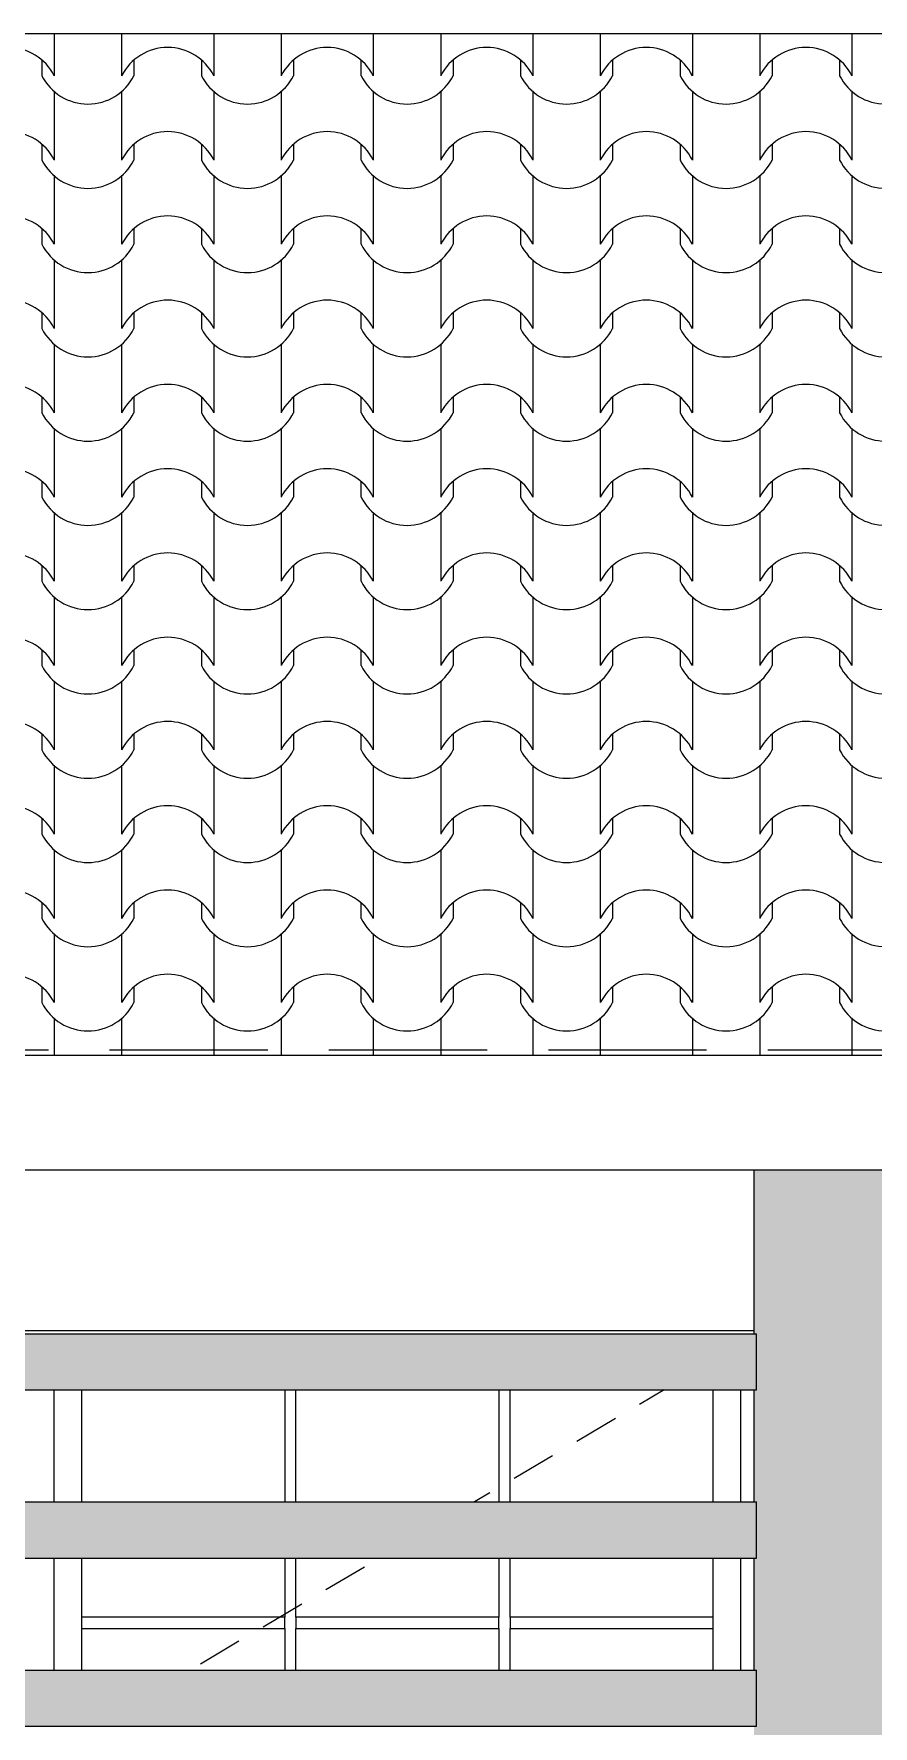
# Model space of a CAD drawing. Header units: millimetres. Extents: x 323482 to 503016, y 8175 to 72038.
# Drawn here: x 454360 to 455857, y 31271 to 34290 of the extents above; entities that cross this region are included whole.
import ezdxf

# ---------------------------------------------------------------- set-up
doc = ezdxf.new("R2010")
doc.units = ezdxf.units.MM
doc.header["$MEASUREMENT"] = 0
doc.linetypes.add('Hidden Line', pattern=[391.222223, 282.222223, -109])
for name, color, linetype, lineweight in [('2D Drafting - General_Pen_No__101', 252, 'Continuous', 13), ('Shell - Roof_Pen_No__120', 7, 'Continuous', 13), ('Structural - Bearing_Pen_No__120', 7, 'Continuous', 13)]:
    doc.layers.add(name, color=color, linetype=linetype, lineweight=lineweight)
doc.layers.add('2D Drafting - General_Pen_No__102', color=7, linetype='Continuous', lineweight=13, true_color=0xcccccc)
doc.layers.add('Structural - Bearing_Pen_No__83', color=7, linetype='Continuous', lineweight=13, true_color=0xff9955)

# ---------------------------------------------------------------- blocks, each defined once
blk = doc.blocks.new('*X4')
at = {"layer": '2D Drafting - General_Pen_No__101', "color": 252, "linetype": 'Continuous', "lineweight": 13}
for p, q in [((454396.7, 34290.4), (454396.7, 34276.6)), ((454396.7, 34276.6), (454396.7, 34215.7)), ((454516.9, 34290.4), (454516.9, 34276.6)), ((454516.9, 34276.6), (454516.9, 34215.7)), ((454681.2, 34290.4), (454681.2, 34276.6)), ((454681.2, 34276.6), (454681.2, 34215.7)), ((454801.4, 34290.4), (454801.4, 34276.6)), ((454801.4, 34276.6), (454801.4, 34215.7)), ((454965.6, 34290.4), (454965.6, 34276.6)), ((454965.6, 34276.6), (454965.6, 34215.7)), ((455085.9, 34290.4), (455085.9, 34276.6)), ((455085.9, 34276.6), (455085.9, 34215.7)), ((455250.1, 34290.4), (455250.1, 34276.6)), ((455250.1, 34276.6), (455250.1, 34215.7)), ((455370.4, 34290.4), (455370.4, 34276.6)), ((455370.4, 34276.6), (455370.4, 34215.7)), ((455534.6, 34290.4), (455534.6, 34276.6)), ((455534.6, 34276.6), (455534.6, 34215.7)), ((455654.8, 34290.4), (455654.8, 34276.6)), ((455654.8, 34276.6), (455654.8, 34215.7)), ((455819.1, 34290.4), (455819.1, 34276.6)), ((455819.1, 34276.6), (455819.1, 34215.7)), ((454374.7, 34243.7), (454374.7, 34215.7)), ((454538.9, 34243.7), (454538.9, 34215.7)), ((454659.2, 34243.7), (454659.2, 34215.7)), ((454823.4, 34243.7), (454823.4, 34215.7)), ((454943.6, 34243.7), (454943.6, 34215.7)), ((455107.9, 34243.7), (455107.9, 34215.7)), ((455228.1, 34243.7), (455228.1, 34215.7)), ((455392.4, 34243.7), (455392.4, 34215.7)), ((455512.6, 34243.7), (455512.6, 34215.7)), ((455676.8, 34243.7), (455676.8, 34215.7)), ((455797.1, 34243.7), (455797.1, 34215.7)), ((454396.7, 34187.3), (454396.7, 34126.3)), ((454516.9, 34187.3), (454516.9, 34126.3)), ((454681.2, 34187.3), (454681.2, 34126.3)), ((454801.4, 34187.3), (454801.4, 34126.3)), ((454965.6, 34187.3), (454965.6, 34126.3)), ((455085.9, 34187.3), (455085.9, 34126.3)), ((455250.1, 34187.3), (455250.1, 34126.3)), ((455370.4, 34187.3), (455370.4, 34126.3)), ((455534.6, 34187.3), (455534.6, 34126.3)), ((455654.8, 34187.3), (455654.8, 34126.3)), ((455819.1, 34187.3), (455819.1, 34126.3)), ((454396.7, 34126.3), (454396.7, 34065.3)), ((454516.9, 34126.3), (454516.9, 34065.3)), ((454681.2, 34126.3), (454681.2, 34065.3)), ((454801.4, 34126.3), (454801.4, 34065.3)), ((454965.6, 34126.3), (454965.6, 34065.3)), ((455085.9, 34126.3), (455085.9, 34065.3)), ((455250.1, 34126.3), (455250.1, 34065.3)), ((455370.4, 34126.3), (455370.4, 34065.3)), ((455534.6, 34126.3), (455534.6, 34065.3)), ((455654.8, 34126.3), (455654.8, 34065.3)), ((455819.1, 34126.3), (455819.1, 34065.3)), ((454374.7, 34093.4), (454374.7, 34065.3)), ((454538.9, 34093.4), (454538.9, 34065.3)), ((454659.2, 34093.4), (454659.2, 34065.3)), ((454823.4, 34093.4), (454823.4, 34065.3)), ((454943.6, 34093.4), (454943.6, 34065.3)), ((455107.9, 34093.4), (455107.9, 34065.3)), ((455228.1, 34093.4), (455228.1, 34065.3)), ((455392.4, 34093.4), (455392.4, 34065.3)), ((455512.6, 34093.4), (455512.6, 34065.3)), ((455676.8, 34093.4), (455676.8, 34065.3)), ((455797.1, 34093.4), (455797.1, 34065.3)), ((454396.7, 34036.9), (454396.7, 33976)), ((454516.9, 34036.9), (454516.9, 33976)), ((454681.2, 34036.9), (454681.2, 33976)), ((454801.4, 34036.9), (454801.4, 33976)), ((454965.6, 34036.9), (454965.6, 33976)), ((455085.9, 34036.9), (455085.9, 33976)), ((455250.1, 34036.9), (455250.1, 33976)), ((455370.4, 34036.9), (455370.4, 33976)), ((455534.6, 34036.9), (455534.6, 33976)), ((455654.8, 34036.9), (455654.8, 33976)), ((455819.1, 34036.9), (455819.1, 33976)), ((454396.7, 33976), (454396.7, 33915)), ((454516.9, 33976), (454516.9, 33915)), ((454681.2, 33976), (454681.2, 33915)), ((454801.4, 33976), (454801.4, 33915)), ((454965.6, 33976), (454965.6, 33915)), ((455085.9, 33976), (455085.9, 33915)), ((455250.1, 33976), (455250.1, 33915)), ((455370.4, 33976), (455370.4, 33915)), ((455534.6, 33976), (455534.6, 33915)), ((455654.8, 33976), (455654.8, 33915)), ((455819.1, 33976), (455819.1, 33915)), ((454374.7, 33943), (454374.7, 33915)), ((454538.9, 33943), (454538.9, 33915)), ((454659.2, 33943), (454659.2, 33915)), ((454823.4, 33943), (454823.4, 33915)), ((454943.6, 33943), (454943.6, 33915)), ((455107.9, 33943), (455107.9, 33915)), ((455228.1, 33943), (455228.1, 33915)), ((455392.4, 33943), (455392.4, 33915)), ((455512.6, 33943), (455512.6, 33915)), ((455676.8, 33943), (455676.8, 33915)), ((455797.1, 33943), (455797.1, 33915)), ((454396.7, 33886.6), (454396.7, 33825.6)), ((454516.9, 33886.6), (454516.9, 33825.6)), ((454681.2, 33886.6), (454681.2, 33825.6)), ((454801.4, 33886.6), (454801.4, 33825.6)), ((454965.6, 33886.6), (454965.6, 33825.6)), ((455085.9, 33886.6), (455085.9, 33825.6)), ((455250.1, 33886.6), (455250.1, 33825.6)), ((455370.4, 33886.6), (455370.4, 33825.6)), ((455534.6, 33886.6), (455534.6, 33825.6)), ((455654.8, 33886.6), (455654.8, 33825.6)), ((455819.1, 33886.6), (455819.1, 33825.6)), ((454396.7, 33825.6), (454396.7, 33764.7)), ((454516.9, 33825.6), (454516.9, 33764.7)), ((454681.2, 33825.6), (454681.2, 33764.7)), ((454801.4, 33825.6), (454801.4, 33764.7)), ((454965.6, 33825.6), (454965.6, 33764.7)), ((455085.9, 33825.6), (455085.9, 33764.7)), ((455250.1, 33825.6), (455250.1, 33764.7)), ((455370.4, 33825.6), (455370.4, 33764.7)), ((455534.6, 33825.6), (455534.6, 33764.7)), ((455654.8, 33825.6), (455654.8, 33764.7)), ((455819.1, 33825.6), (455819.1, 33764.7)), ((454374.7, 33792.7), (454374.7, 33764.7)), ((454538.9, 33792.7), (454538.9, 33764.7)), ((454659.2, 33792.7), (454659.2, 33764.7)), ((454823.4, 33792.7), (454823.4, 33764.7)), ((454943.6, 33792.7), (454943.6, 33764.7)), ((455107.9, 33792.7), (455107.9, 33764.7)), ((455228.1, 33792.7), (455228.1, 33764.7)), ((455392.4, 33792.7), (455392.4, 33764.7)), ((455512.6, 33792.7), (455512.6, 33764.7)), ((455676.8, 33792.7), (455676.8, 33764.7)), ((455797.1, 33792.7), (455797.1, 33764.7)), ((454396.7, 33736.3), (454396.7, 33675.3)), ((454516.9, 33736.3), (454516.9, 33675.3)), ((454681.2, 33736.3), (454681.2, 33675.3)), ((454801.4, 33736.3), (454801.4, 33675.3)), ((454965.6, 33736.3), (454965.6, 33675.3)), ((455085.9, 33736.3), (455085.9, 33675.3)), ((455250.1, 33736.3), (455250.1, 33675.3)), ((455370.4, 33736.3), (455370.4, 33675.3)), ((455534.6, 33736.3), (455534.6, 33675.3)), ((455654.8, 33736.3), (455654.8, 33675.3)), ((455819.1, 33736.3), (455819.1, 33675.3)), ((454396.7, 33675.3), (454396.7, 33614.3)), ((454516.9, 33675.3), (454516.9, 33614.3)), ((454681.2, 33675.3), (454681.2, 33614.3)), ((454801.4, 33675.3), (454801.4, 33614.3)), ((454965.6, 33675.3), (454965.6, 33614.3)), ((455085.9, 33675.3), (455085.9, 33614.3)), ((455250.1, 33675.3), (455250.1, 33614.3)), ((455370.4, 33675.3), (455370.4, 33614.3)), ((455534.6, 33675.3), (455534.6, 33614.3)), ((455654.8, 33675.3), (455654.8, 33614.3)), ((455819.1, 33675.3), (455819.1, 33614.3)), ((454374.7, 33642.3), (454374.7, 33614.3)), ((454538.9, 33642.3), (454538.9, 33614.3)), ((454659.2, 33642.3), (454659.2, 33614.3)), ((454823.4, 33642.3), (454823.4, 33614.3)), ((454943.6, 33642.3), (454943.6, 33614.3)), ((455107.9, 33642.3), (455107.9, 33614.3)), ((455228.1, 33642.3), (455228.1, 33614.3)), ((455392.4, 33642.3), (455392.4, 33614.3)), ((455512.6, 33642.3), (455512.6, 33614.3)), ((455676.8, 33642.3), (455676.8, 33614.3)), ((455797.1, 33642.3), (455797.1, 33614.3)), ((454396.7, 33585.9), (454396.7, 33524.9)), ((454516.9, 33585.9), (454516.9, 33524.9)), ((454681.2, 33585.9), (454681.2, 33524.9)), ((454801.4, 33585.9), (454801.4, 33524.9)), ((454965.6, 33585.9), (454965.6, 33524.9)), ((455085.9, 33585.9), (455085.9, 33524.9)), ((455250.1, 33585.9), (455250.1, 33524.9)), ((455370.4, 33585.9), (455370.4, 33524.9)), ((455534.6, 33585.9), (455534.6, 33524.9)), ((455654.8, 33585.9), (455654.8, 33524.9)), ((455819.1, 33585.9), (455819.1, 33524.9)), ((454396.7, 33524.9), (454396.7, 33464)), ((454516.9, 33524.9), (454516.9, 33464)), ((454681.2, 33524.9), (454681.2, 33464)), ((454801.4, 33524.9), (454801.4, 33464)), ((454965.6, 33524.9), (454965.6, 33464)), ((455085.9, 33524.9), (455085.9, 33464)), ((455250.1, 33524.9), (455250.1, 33464)), ((455370.4, 33524.9), (455370.4, 33464)), ((455534.6, 33524.9), (455534.6, 33464)), ((455654.8, 33524.9), (455654.8, 33464)), ((455819.1, 33524.9), (455819.1, 33464)), ((454374.7, 33492), (454374.7, 33464)), ((454538.9, 33492), (454538.9, 33464)), ((454659.2, 33492), (454659.2, 33464)), ((454823.4, 33492), (454823.4, 33464)), ((454943.6, 33492), (454943.6, 33464)), ((455107.9, 33492), (455107.9, 33464)), ((455228.1, 33492), (455228.1, 33464)), ((455392.4, 33492), (455392.4, 33464)), ((455512.6, 33492), (455512.6, 33464)), ((455676.8, 33492), (455676.8, 33464)), ((455797.1, 33492), (455797.1, 33464)), ((454396.7, 33435.6), (454396.7, 33374.6)), ((454516.9, 33435.6), (454516.9, 33374.6)), ((454681.2, 33435.6), (454681.2, 33374.6)), ((454801.4, 33435.6), (454801.4, 33374.6)), ((454965.6, 33435.6), (454965.6, 33374.6)), ((455085.9, 33435.6), (455085.9, 33374.6)), ((455250.1, 33435.6), (455250.1, 33374.6)), ((455370.4, 33435.6), (455370.4, 33374.6)), ((455534.6, 33435.6), (455534.6, 33374.6)), ((455654.8, 33435.6), (455654.8, 33374.6)), ((455819.1, 33435.6), (455819.1, 33374.6)), ((454396.7, 33374.6), (454396.7, 33313.6)), ((454516.9, 33374.6), (454516.9, 33313.6)), ((454681.2, 33374.6), (454681.2, 33313.6)), ((454801.4, 33374.6), (454801.4, 33313.6)), ((454965.6, 33374.6), (454965.6, 33313.6)), ((455085.9, 33374.6), (455085.9, 33313.6)), ((455250.1, 33374.6), (455250.1, 33313.6)), ((455370.4, 33374.6), (455370.4, 33313.6)), ((455534.6, 33374.6), (455534.6, 33313.6)), ((455654.8, 33374.6), (455654.8, 33313.6)), ((455819.1, 33374.6), (455819.1, 33313.6)), ((454374.7, 33341.7), (454374.7, 33313.6)), ((454538.9, 33341.7), (454538.9, 33313.6)), ((454659.2, 33341.7), (454659.2, 33313.6)), ((454823.4, 33341.7), (454823.4, 33313.6)), ((454943.6, 33341.7), (454943.6, 33313.6)), ((455107.9, 33341.7), (455107.9, 33313.6)), ((455228.1, 33341.7), (455228.1, 33313.6)), ((455392.4, 33341.7), (455392.4, 33313.6)), ((455512.6, 33341.7), (455512.6, 33313.6)), ((455676.8, 33341.7), (455676.8, 33313.6)), ((455797.1, 33341.7), (455797.1, 33313.6)), ((454396.7, 33285.2), (454396.7, 33224.3)), ((454516.9, 33285.2), (454516.9, 33224.3)), ((454681.2, 33285.2), (454681.2, 33224.3)), ((454801.4, 33285.2), (454801.4, 33224.3)), ((454965.6, 33285.2), (454965.6, 33224.3)), ((455085.9, 33285.2), (455085.9, 33224.3)), ((455250.1, 33285.2), (455250.1, 33224.3)), ((455370.4, 33285.2), (455370.4, 33224.3)), ((455534.6, 33285.2), (455534.6, 33224.3)), ((455654.8, 33285.2), (455654.8, 33224.3)), ((455819.1, 33285.2), (455819.1, 33224.3)), ((454396.7, 33224.3), (454396.7, 33163.3)), ((454516.9, 33224.3), (454516.9, 33163.3)), ((454681.2, 33224.3), (454681.2, 33163.3)), ((454801.4, 33224.3), (454801.4, 33163.3)), ((454965.6, 33224.3), (454965.6, 33163.3)), ((455085.9, 33224.3), (455085.9, 33163.3)), ((455250.1, 33224.3), (455250.1, 33163.3)), ((455370.4, 33224.3), (455370.4, 33163.3)), ((455534.6, 33224.3), (455534.6, 33163.3)), ((455654.8, 33224.3), (455654.8, 33163.3)), ((455819.1, 33224.3), (455819.1, 33163.3)), ((454374.7, 33191.3), (454374.7, 33163.3)), ((454538.9, 33191.3), (454538.9, 33163.3)), ((454659.2, 33191.3), (454659.2, 33163.3)), ((454823.4, 33191.3), (454823.4, 33163.3)), ((454943.6, 33191.3), (454943.6, 33163.3)), ((455107.9, 33191.3), (455107.9, 33163.3)), ((455228.1, 33191.3), (455228.1, 33163.3)), ((455392.4, 33191.3), (455392.4, 33163.3)), ((455512.6, 33191.3), (455512.6, 33163.3)), ((455676.8, 33191.3), (455676.8, 33163.3)), ((455797.1, 33191.3), (455797.1, 33163.3)), ((454396.7, 33134.9), (454396.7, 33073.9)), ((454516.9, 33134.9), (454516.9, 33073.9)), ((454681.2, 33134.9), (454681.2, 33073.9)), ((454801.4, 33134.9), (454801.4, 33073.9)), ((454965.6, 33134.9), (454965.6, 33073.9)), ((455085.9, 33134.9), (455085.9, 33073.9)), ((455250.1, 33134.9), (455250.1, 33073.9)), ((455370.4, 33134.9), (455370.4, 33073.9)), ((455534.6, 33134.9), (455534.6, 33073.9)), ((455654.8, 33134.9), (455654.8, 33073.9)), ((455819.1, 33134.9), (455819.1, 33073.9)), ((454396.7, 33073.9), (454396.7, 33013)), ((454516.9, 33073.9), (454516.9, 33013)), ((454681.2, 33073.9), (454681.2, 33013)), ((454801.4, 33073.9), (454801.4, 33013)), ((454965.6, 33073.9), (454965.6, 33013)), ((455085.9, 33073.9), (455085.9, 33013)), ((455250.1, 33073.9), (455250.1, 33013)), ((455370.4, 33073.9), (455370.4, 33013)), ((455534.6, 33073.9), (455534.6, 33013)), ((455654.8, 33073.9), (455654.8, 33013)), ((455819.1, 33073.9), (455819.1, 33013)), ((454374.7, 33041), (454374.7, 33013)), ((454538.9, 33041), (454538.9, 33013)), ((454659.2, 33041), (454659.2, 33013)), ((454823.4, 33041), (454823.4, 33013)), ((454943.6, 33041), (454943.6, 33013)), ((455107.9, 33041), (455107.9, 33013)), ((455228.1, 33041), (455228.1, 33013)), ((455392.4, 33041), (455392.4, 33013)), ((455512.6, 33041), (455512.6, 33013)), ((455676.8, 33041), (455676.8, 33013)), ((455797.1, 33041), (455797.1, 33013)), ((454396.7, 32984.6), (454396.7, 32923.6)), ((454516.9, 32984.6), (454516.9, 32923.6)), ((454681.2, 32984.6), (454681.2, 32923.6)), ((454801.4, 32984.6), (454801.4, 32923.6)), ((454965.6, 32984.6), (454965.6, 32923.6)), ((455085.9, 32984.6), (455085.9, 32923.6)), ((455250.1, 32984.6), (455250.1, 32923.6)), ((455370.4, 32984.6), (455370.4, 32923.6)), ((455534.6, 32984.6), (455534.6, 32923.6)), ((455654.8, 32984.6), (455654.8, 32923.6)), ((455819.1, 32984.6), (455819.1, 32923.6)), ((454396.7, 32923.6), (454396.7, 32862.6)), ((454516.9, 32923.6), (454516.9, 32862.6)), ((454681.2, 32923.6), (454681.2, 32862.6)), ((454801.4, 32923.6), (454801.4, 32862.6)), ((454965.6, 32923.6), (454965.6, 32862.6)), ((455085.9, 32923.6), (455085.9, 32862.6)), ((455250.1, 32923.6), (455250.1, 32862.6)), ((455370.4, 32923.6), (455370.4, 32862.6)), ((455534.6, 32923.6), (455534.6, 32862.6)), ((455654.8, 32923.6), (455654.8, 32862.6)), ((455819.1, 32923.6), (455819.1, 32862.6)), ((454374.7, 32890.7), (454374.7, 32862.6)), ((454538.9, 32890.7), (454538.9, 32862.6)), ((454659.2, 32890.7), (454659.2, 32862.6)), ((454823.4, 32890.7), (454823.4, 32862.6)), ((454943.6, 32890.7), (454943.6, 32862.6)), ((455107.9, 32890.7), (455107.9, 32862.6)), ((455228.1, 32890.7), (455228.1, 32862.6)), ((455392.4, 32890.7), (455392.4, 32862.6)), ((455512.6, 32890.7), (455512.6, 32862.6)), ((455676.8, 32890.7), (455676.8, 32862.6)), ((455797.1, 32890.7), (455797.1, 32862.6)), ((454396.7, 32834.2), (454396.7, 32773.3)), ((454516.9, 32834.2), (454516.9, 32773.3)), ((454681.2, 32834.2), (454681.2, 32773.3)), ((454801.4, 32834.2), (454801.4, 32773.3)), ((454965.6, 32834.2), (454965.6, 32773.3)), ((455085.9, 32834.2), (455085.9, 32773.3)), ((455250.1, 32834.2), (455250.1, 32773.3)), ((455370.4, 32834.2), (455370.4, 32773.3)), ((455534.6, 32834.2), (455534.6, 32773.3)), ((455654.8, 32834.2), (455654.8, 32773.3)), ((455819.1, 32834.2), (455819.1, 32773.3)), ((454396.7, 32773.3), (454396.7, 32712.3)), ((454516.9, 32773.3), (454516.9, 32712.3)), ((454681.2, 32773.3), (454681.2, 32712.3)), ((454801.4, 32773.3), (454801.4, 32712.3)), ((454965.6, 32773.3), (454965.6, 32712.3)), ((455085.9, 32773.3), (455085.9, 32712.3)), ((455250.1, 32773.3), (455250.1, 32712.3)), ((455370.4, 32773.3), (455370.4, 32712.3)), ((455534.6, 32773.3), (455534.6, 32712.3)), ((455654.8, 32773.3), (455654.8, 32712.3)), ((455819.1, 32773.3), (455819.1, 32712.3)), ((454374.7, 32740.3), (454374.7, 32712.3)), ((454538.9, 32740.3), (454538.9, 32712.3)), ((454659.2, 32740.3), (454659.2, 32712.3)), ((454823.4, 32740.3), (454823.4, 32712.3)), ((454943.6, 32740.3), (454943.6, 32712.3)), ((455107.9, 32740.3), (455107.9, 32712.3)), ((455228.1, 32740.3), (455228.1, 32712.3)), ((455392.4, 32740.3), (455392.4, 32712.3)), ((455512.6, 32740.3), (455512.6, 32712.3)), ((455676.8, 32740.3), (455676.8, 32712.3)), ((455797.1, 32740.3), (455797.1, 32712.3)), ((454396.7, 32683.9), (454396.7, 32622.9)), ((454516.9, 32683.9), (454516.9, 32622.9)), ((454681.2, 32683.9), (454681.2, 32622.9)), ((454801.4, 32683.9), (454801.4, 32622.9)), ((454965.6, 32683.9), (454965.6, 32622.9)), ((455085.9, 32683.9), (455085.9, 32622.9)), ((455250.1, 32683.9), (455250.1, 32622.9)), ((455370.4, 32683.9), (455370.4, 32622.9)), ((455534.6, 32683.9), (455534.6, 32622.9)), ((455654.8, 32683.9), (455654.8, 32622.9)), ((455819.1, 32683.9), (455819.1, 32622.9)), ((454396.7, 32622.9), (454396.7, 32562)), ((454516.9, 32622.9), (454516.9, 32562)), ((454681.2, 32622.9), (454681.2, 32562)), ((454801.4, 32622.9), (454801.4, 32562)), ((454965.6, 32622.9), (454965.6, 32562)), ((455085.9, 32622.9), (455085.9, 32562)), ((455250.1, 32622.9), (455250.1, 32562)), ((455370.4, 32622.9), (455370.4, 32562)), ((455534.6, 32622.9), (455534.6, 32562)), ((455654.8, 32622.9), (455654.8, 32562)), ((455819.1, 32622.9), (455819.1, 32562)), ((454374.7, 32590), (454374.7, 32562)), ((454538.9, 32590), (454538.9, 32562)), ((454659.2, 32590), (454659.2, 32562)), ((454823.4, 32590), (454823.4, 32562)), ((454943.6, 32590), (454943.6, 32562)), ((455107.9, 32590), (455107.9, 32562)), ((455228.1, 32590), (455228.1, 32562)), ((455392.4, 32590), (455392.4, 32562)), ((455512.6, 32590), (455512.6, 32562)), ((455676.8, 32590), (455676.8, 32562)), ((455797.1, 32590), (455797.1, 32562)), ((454396.7, 32533.6), (454396.7, 32472.6)), ((454516.9, 32533.6), (454516.9, 32472.6)), ((454681.2, 32533.6), (454681.2, 32472.6)), ((454801.4, 32533.6), (454801.4, 32472.6)), ((454965.6, 32533.6), (454965.6, 32472.6)), ((455085.9, 32533.6), (455085.9, 32472.6)), ((455250.1, 32533.6), (455250.1, 32472.6)), ((455370.4, 32533.6), (455370.4, 32472.6)), ((455534.6, 32533.6), (455534.6, 32472.6)), ((455654.8, 32533.6), (455654.8, 32472.6)), ((455819.1, 32533.6), (455819.1, 32472.6)), ((454396.7, 32472.6), (454396.7, 32468.3)), ((454516.9, 32472.6), (454516.9, 32468.3)), ((454681.2, 32472.6), (454681.2, 32468.3)), ((454801.4, 32472.6), (454801.4, 32468.3)), ((454965.6, 32472.6), (454965.6, 32468.3)), ((455085.9, 32472.6), (455085.9, 32468.3)), ((455250.1, 32472.6), (455250.1, 32468.3)), ((455370.4, 32472.6), (455370.4, 32468.3)), ((455534.6, 32472.6), (455534.6, 32468.3)), ((455654.8, 32472.6), (455654.8, 32468.3)), ((455819.1, 32472.6), (455819.1, 32468.3))]:
    blk.add_line(p, q, dxfattribs=at)
for centre, radius, start, end in [((454314.3, 34173.7), 92.5, 26.9885, 89.8295), ((454599.3, 34173.7), 92.5, 90.1705, 153.0115), ((454598.8, 34173.7), 92.5, 26.9885, 89.8295), ((454883.8, 34173.7), 92.5, 90.1705, 153.0115), ((454883.2, 34173.7), 92.5, 26.9885, 89.8295), ((455168.3, 34173.7), 92.5, 90.1705, 153.0115), ((455167.7, 34173.7), 92.5, 26.9885, 89.8295), ((455452.8, 34173.7), 92.5, 90.1705, 153.0115), ((455452.2, 34173.7), 92.5, 26.9885, 89.8295), ((455737.2, 34173.7), 92.5, 90.1705, 153.0115), ((455736.7, 34173.7), 92.5, 26.9885, 89.8295), ((454456.8, 34257), 91.9, 206.7044, 333.2956), ((454741.3, 34257), 91.9, 206.7044, 333.2956), ((455025.8, 34257), 91.9, 206.7044, 333.2956), ((455310.2, 34257), 91.9, 206.7044, 333.2956), ((455594.7, 34257), 91.9, 206.7044, 333.2956), ((455879.2, 34257), 91.9, 206.7044, 333.2956), ((454314.3, 34023.4), 92.5, 26.9885, 89.8295), ((454599.3, 34023.4), 92.5, 90.1705, 153.0115), ((454598.8, 34023.4), 92.5, 26.9885, 89.8295), ((454883.8, 34023.4), 92.5, 90.1705, 153.0115), ((454883.2, 34023.4), 92.5, 26.9885, 89.8295), ((455168.3, 34023.4), 92.5, 90.1705, 153.0115), ((455167.7, 34023.4), 92.5, 26.9885, 89.8295), ((455452.8, 34023.4), 92.5, 90.1705, 153.0115), ((455452.2, 34023.4), 92.5, 26.9885, 89.8295), ((455737.2, 34023.4), 92.5, 90.1705, 153.0115), ((455736.7, 34023.4), 92.5, 26.9885, 89.8295), ((454456.8, 34106.6), 91.9, 206.7044, 333.2956), ((454741.3, 34106.6), 91.9, 206.7044, 333.2956), ((455025.8, 34106.6), 91.9, 206.7044, 333.2956), ((455310.2, 34106.6), 91.9, 206.7044, 333.2956), ((455594.7, 34106.6), 91.9, 206.7044, 333.2956), ((455879.2, 34106.6), 91.9, 206.7044, 333.2956), ((454314.3, 33873), 92.5, 26.9885, 89.8295), ((454599.3, 33873), 92.5, 90.1705, 153.0115), ((454598.8, 33873), 92.5, 26.9885, 89.8295), ((454883.8, 33873), 92.5, 90.1705, 153.0115), ((454883.2, 33873), 92.5, 26.9885, 89.8295), ((455168.3, 33873), 92.5, 90.1705, 153.0115), ((455167.7, 33873), 92.5, 26.9885, 89.8295), ((455452.8, 33873), 92.5, 90.1705, 153.0115), ((455452.2, 33873), 92.5, 26.9885, 89.8295), ((455737.2, 33873), 92.5, 90.1705, 153.0115), ((455736.7, 33873), 92.5, 26.9885, 89.8295), ((454456.8, 33956.3), 91.9, 206.7044, 333.2956), ((454741.3, 33956.3), 91.9, 206.7044, 333.2956), ((455025.8, 33956.3), 91.9, 206.7044, 333.2956), ((455310.2, 33956.3), 91.9, 206.7044, 333.2956), ((455594.7, 33956.3), 91.9, 206.7044, 333.2956), ((455879.2, 33956.3), 91.9, 206.7044, 333.2956), ((454314.3, 33722.7), 92.5, 26.9885, 89.8295), ((454599.3, 33722.7), 92.5, 90.1705, 153.0115), ((454598.8, 33722.7), 92.5, 26.9885, 89.8295), ((454883.8, 33722.7), 92.5, 90.1705, 153.0115), ((454883.2, 33722.7), 92.5, 26.9885, 89.8295), ((455168.3, 33722.7), 92.5, 90.1705, 153.0115), ((455167.7, 33722.7), 92.5, 26.9885, 89.8295), ((455452.8, 33722.7), 92.5, 90.1705, 153.0115), ((455452.2, 33722.7), 92.5, 26.9885, 89.8295), ((455737.2, 33722.7), 92.5, 90.1705, 153.0115), ((455736.7, 33722.7), 92.5, 26.9885, 89.8295), ((454456.8, 33806), 91.9, 206.7044, 333.2956), ((454741.3, 33806), 91.9, 206.7044, 333.2956), ((455025.8, 33806), 91.9, 206.7044, 333.2956), ((455310.2, 33806), 91.9, 206.7044, 333.2956), ((455594.7, 33806), 91.9, 206.7044, 333.2956), ((455879.2, 33806), 91.9, 206.7044, 333.2956), ((454314.3, 33572.4), 92.5, 26.9885, 89.8295), ((454599.3, 33572.4), 92.5, 90.1705, 153.0115), ((454598.8, 33572.4), 92.5, 26.9885, 89.8295), ((454883.8, 33572.4), 92.5, 90.1705, 153.0115), ((454883.2, 33572.4), 92.5, 26.9885, 89.8295), ((455168.3, 33572.4), 92.5, 90.1705, 153.0115), ((455167.7, 33572.4), 92.5, 26.9885, 89.8295), ((455452.8, 33572.4), 92.5, 90.1705, 153.0115), ((455452.2, 33572.4), 92.5, 26.9885, 89.8295), ((455737.2, 33572.4), 92.5, 90.1705, 153.0115), ((455736.7, 33572.4), 92.5, 26.9885, 89.8295), ((454456.8, 33655.6), 91.9, 206.7044, 333.2956), ((454741.3, 33655.6), 91.9, 206.7044, 333.2956), ((455025.8, 33655.6), 91.9, 206.7044, 333.2956), ((455310.2, 33655.6), 91.9, 206.7044, 333.2956), ((455594.7, 33655.6), 91.9, 206.7044, 333.2956), ((455879.2, 33655.6), 91.9, 206.7044, 333.2956), ((454314.3, 33422), 92.5, 26.9885, 89.8295), ((454599.3, 33422), 92.5, 90.1705, 153.0115), ((454598.8, 33422), 92.5, 26.9885, 89.8295), ((454883.8, 33422), 92.5, 90.1705, 153.0115), ((454883.2, 33422), 92.5, 26.9885, 89.8295), ((455168.3, 33422), 92.5, 90.1705, 153.0115), ((455167.7, 33422), 92.5, 26.9885, 89.8295), ((455452.8, 33422), 92.5, 90.1705, 153.0115), ((455452.2, 33422), 92.5, 26.9885, 89.8295), ((455737.2, 33422), 92.5, 90.1705, 153.0115), ((455736.7, 33422), 92.5, 26.9885, 89.8295), ((454456.8, 33505.3), 91.9, 206.7044, 333.2956), ((454741.3, 33505.3), 91.9, 206.7044, 333.2956), ((455025.8, 33505.3), 91.9, 206.7044, 333.2956), ((455310.2, 33505.3), 91.9, 206.7044, 333.2956), ((455594.7, 33505.3), 91.9, 206.7044, 333.2956), ((455879.2, 33505.3), 91.9, 206.7044, 333.2956), ((454314.3, 33271.7), 92.5, 26.9885, 89.8295), ((454599.3, 33271.7), 92.5, 90.1705, 153.0115), ((454598.8, 33271.7), 92.5, 26.9885, 89.8295), ((454883.8, 33271.7), 92.5, 90.1705, 153.0115), ((454883.2, 33271.7), 92.5, 26.9885, 89.8295), ((455168.3, 33271.7), 92.5, 90.1705, 153.0115), ((455167.7, 33271.7), 92.5, 26.9885, 89.8295), ((455452.8, 33271.7), 92.5, 90.1705, 153.0115), ((455452.2, 33271.7), 92.5, 26.9885, 89.8295), ((455737.2, 33271.7), 92.5, 90.1705, 153.0115), ((455736.7, 33271.7), 92.5, 26.9885, 89.8295), ((454456.8, 33355), 91.9, 206.7044, 333.2956), ((454741.3, 33355), 91.9, 206.7044, 333.2956), ((455025.8, 33355), 91.9, 206.7044, 333.2956), ((455310.2, 33355), 91.9, 206.7044, 333.2956), ((455594.7, 33355), 91.9, 206.7044, 333.2956), ((455879.2, 33355), 91.9, 206.7044, 333.2956), ((454314.3, 33121.3), 92.5, 26.9885, 89.8295), ((454599.3, 33121.3), 92.5, 90.1705, 153.0115), ((454598.8, 33121.3), 92.5, 26.9885, 89.8295), ((454883.8, 33121.3), 92.5, 90.1705, 153.0115), ((454883.2, 33121.3), 92.5, 26.9885, 89.8295), ((455168.3, 33121.3), 92.5, 90.1705, 153.0115), ((455167.7, 33121.3), 92.5, 26.9885, 89.8295), ((455452.8, 33121.3), 92.5, 90.1705, 153.0115), ((455452.2, 33121.3), 92.5, 26.9885, 89.8295), ((455737.2, 33121.3), 92.5, 90.1705, 153.0115), ((455736.7, 33121.3), 92.5, 26.9885, 89.8295), ((454456.8, 33204.6), 91.9, 206.7044, 333.2956), ((454741.3, 33204.6), 91.9, 206.7044, 333.2956), ((455025.8, 33204.6), 91.9, 206.7044, 333.2956), ((455310.2, 33204.6), 91.9, 206.7044, 333.2956), ((455594.7, 33204.6), 91.9, 206.7044, 333.2956), ((455879.2, 33204.6), 91.9, 206.7044, 333.2956), ((454314.3, 32971), 92.5, 26.9885, 89.8295), ((454599.3, 32971), 92.5, 90.1705, 153.0115), ((454598.8, 32971), 92.5, 26.9885, 89.8295), ((454883.8, 32971), 92.5, 90.1705, 153.0115), ((454883.2, 32971), 92.5, 26.9885, 89.8295), ((455168.3, 32971), 92.5, 90.1705, 153.0115), ((455167.7, 32971), 92.5, 26.9885, 89.8295), ((455452.8, 32971), 92.5, 90.1705, 153.0115), ((455452.2, 32971), 92.5, 26.9885, 89.8295), ((455737.2, 32971), 92.5, 90.1705, 153.0115), ((455736.7, 32971), 92.5, 26.9885, 89.8295), ((454456.8, 33054.3), 91.9, 206.7044, 333.2956), ((454741.3, 33054.3), 91.9, 206.7044, 333.2956), ((455025.8, 33054.3), 91.9, 206.7044, 333.2956), ((455310.2, 33054.3), 91.9, 206.7044, 333.2956), ((455594.7, 33054.3), 91.9, 206.7044, 333.2956), ((455879.2, 33054.3), 91.9, 206.7044, 333.2956), ((454314.3, 32820.7), 92.5, 26.9885, 89.8295), ((454599.3, 32820.7), 92.5, 90.1705, 153.0115), ((454598.8, 32820.7), 92.5, 26.9885, 89.8295), ((454883.8, 32820.7), 92.5, 90.1705, 153.0115), ((454883.2, 32820.7), 92.5, 26.9885, 89.8295), ((455168.3, 32820.7), 92.5, 90.1705, 153.0115), ((455167.7, 32820.7), 92.5, 26.9885, 89.8295), ((455452.8, 32820.7), 92.5, 90.1705, 153.0115), ((455452.2, 32820.7), 92.5, 26.9885, 89.8295), ((455737.2, 32820.7), 92.5, 90.1705, 153.0115), ((455736.7, 32820.7), 92.5, 26.9885, 89.8295), ((454456.8, 32903.9), 91.9, 206.7044, 333.2956), ((454741.3, 32903.9), 91.9, 206.7044, 333.2956), ((455025.8, 32903.9), 91.9, 206.7044, 333.2956), ((455310.2, 32903.9), 91.9, 206.7044, 333.2956), ((455594.7, 32903.9), 91.9, 206.7044, 333.2956), ((455879.2, 32903.9), 91.9, 206.7044, 333.2956), ((454314.3, 32670.3), 92.5, 26.9885, 89.8295), ((454599.3, 32670.3), 92.5, 90.1705, 153.0115), ((454598.8, 32670.3), 92.5, 26.9885, 89.8295), ((454883.8, 32670.3), 92.5, 90.1705, 153.0115), ((454883.2, 32670.3), 92.5, 26.9885, 89.8295), ((455168.3, 32670.3), 92.5, 90.1705, 153.0115), ((455167.7, 32670.3), 92.5, 26.9885, 89.8295), ((455452.8, 32670.3), 92.5, 90.1705, 153.0115), ((455452.2, 32670.3), 92.5, 26.9885, 89.8295), ((455737.2, 32670.3), 92.5, 90.1705, 153.0115), ((455736.7, 32670.3), 92.5, 26.9885, 89.8295), ((454456.8, 32753.6), 91.9, 206.7044, 333.2956), ((454741.3, 32753.6), 91.9, 206.7044, 333.2956), ((455025.8, 32753.6), 91.9, 206.7044, 333.2956), ((455310.2, 32753.6), 91.9, 206.7044, 333.2956), ((455594.7, 32753.6), 91.9, 206.7044, 333.2956), ((455879.2, 32753.6), 91.9, 206.7044, 333.2956), ((454314.3, 32520), 92.5, 26.9885, 89.8295), ((454599.3, 32520), 92.5, 90.1705, 153.0115), ((454598.8, 32520), 92.5, 26.9885, 89.8295), ((454883.8, 32520), 92.5, 90.1705, 153.0115), ((454883.2, 32520), 92.5, 26.9885, 89.8295), ((455168.3, 32520), 92.5, 90.1705, 153.0115), ((455167.7, 32520), 92.5, 26.9885, 89.8295), ((455452.8, 32520), 92.5, 90.1705, 153.0115), ((455452.2, 32520), 92.5, 26.9885, 89.8295), ((455737.2, 32520), 92.5, 90.1705, 153.0115), ((455736.7, 32520), 92.5, 26.9885, 89.8295), ((454456.8, 32603.3), 91.9, 206.7044, 333.2956), ((454741.3, 32603.3), 91.9, 206.7044, 333.2956), ((455025.8, 32603.3), 91.9, 206.7044, 333.2956), ((455310.2, 32603.3), 91.9, 206.7044, 333.2956), ((455594.7, 32603.3), 91.9, 206.7044, 333.2956), ((455879.2, 32603.3), 91.9, 206.7044, 333.2956)]:
    blk.add_arc(centre, radius, start, end, dxfattribs=at)
blk = doc.blocks.new('Fill_2', base_point=(0, 1500))
at = {"layer": '2D Drafting - General_Pen_No__101', "color": 252, "linetype": 'Continuous', "lineweight": 13}
blk.add_blockref('*X4', (0, 0), dxfattribs=at)

msp = doc.modelspace()

# ---------------------------------------------------------------- hatches: boundary and pattern name
at = {"layer": '2D Drafting - General_Pen_No__102', "linetype": 'Continuous', "lineweight": 0, "true_color": 0xcccccc}
for points in [[(455644.6, 32262.8), (455894.6, 32262.8), (455894.6, 26477.2), (455644.6, 26477.2)], [(455649.1, 31971.1), (450298.9, 31971.1), (450298.9, 31871.1), (455649.1, 31871.1)], [(455649.1, 31671.1), (450298.9, 31671.1), (450298.9, 31571.1), (455649.1, 31571.1)], [(450298.9, 31271.1), (455649.1, 31271.1), (455649.1, 31371.1), (450298.9, 31371.1)]]:
    msp.add_hatch(color=254, dxfattribs=at).paths.add_polyline_path(points)

# ---------------------------------------------------------------- linework, layer by layer
at = {"layer": 'Shell - Roof_Pen_No__120', "color": 7, "linetype": 'Continuous', "lineweight": 13}
for p, q in [((475293.1, 34290.4), (449846.1, 34290.4)), ((449846.1, 32468.3), (460447.6, 32468.3)), ((460447.6, 32262.8), (449846.1, 32262.8))]:
    msp.add_line(p, q, dxfattribs=at)
at = {"layer": 'Structural - Bearing_Pen_No__120', "color": 7, "linetype": 'Continuous', "lineweight": 13}
for p, q in [((455644.6, 31971.1), (455644.6, 32262.8)), ((453146.1, 31977.2), (455644.6, 31977.2)), ((450298.9, 31971.1), (455649.1, 31971.1)), ((455649.1, 31871.1), (455649.1, 31971.1)), ((450298.9, 31871.1), (455649.1, 31871.1)), ((454396.1, 31871.1), (454396.1, 31671.1)), ((454446.1, 31671.1), (454446.1, 31871.1)), ((454807.7, 31871.1), (454807.7, 31671.1)), ((454827.7, 31671.1), (454827.7, 31871.1)), ((455189.4, 31871.1), (455189.4, 31671.1)), ((455209.4, 31671.1), (455209.4, 31871.1)), ((455484, 31871.1), (455440.3, 31845.2)), ((455571.1, 31871.1), (455571.1, 31671.1)), ((455621.1, 31671.1), (455621.1, 31871.1)), ((455644.6, 31671.1), (455644.6, 31871.1)), ((455397.3, 31819.8), (455328.5, 31779)), ((455285.4, 31753.5), (455216.6, 31712.8)), ((455173.6, 31687.3), (455146.1, 31671.1)), ((450298.9, 31671.1), (455649.1, 31671.1)), ((455649.1, 31571.1), (455649.1, 31671.1)), ((450298.9, 31571.1), (455649.1, 31571.1)), ((454396.1, 31571.1), (454396.1, 31371.1)), ((454446.1, 31371.1), (454446.1, 31571.1)), ((454807.7, 31571.1), (454807.7, 31465.5)), ((454827.7, 31465.5), (454827.7, 31571.1)), ((454949.8, 31554.9), (454881, 31514.2)), ((455189.4, 31571.1), (455189.4, 31465.5)), ((455209.4, 31465.5), (455209.4, 31571.1)), ((455571.1, 31571.1), (455571.1, 31371.1)), ((455621.1, 31371.1), (455621.1, 31571.1)), ((455644.6, 31371.1), (455644.6, 31571.1)), ((454807.7, 31465.5), (454446.1, 31465.5)), ((454837.9, 31488.7), (454769.1, 31448)), ((454807.7, 31445.5), (454807.7, 31465.5)), ((455189.4, 31465.5), (454827.7, 31465.5)), ((454827.7, 31465.5), (454827.7, 31445.5)), ((455189.4, 31445.5), (455189.4, 31465.5)), ((455571.1, 31465.5), (455209.4, 31465.5)), ((455209.4, 31465.5), (455209.4, 31445.5)), ((454446.1, 31445.5), (454807.7, 31445.5)), ((454807.7, 31445.5), (454807.7, 31371.1)), ((454827.7, 31371.1), (454827.7, 31445.5)), ((454827.7, 31445.5), (455189.4, 31445.5)), ((455189.4, 31445.5), (455189.4, 31371.1)), ((455209.4, 31371.1), (455209.4, 31445.5)), ((455209.4, 31445.5), (455571.1, 31445.5)), ((454726.1, 31422.5), (454657.2, 31381.7)), ((450298.9, 31371.1), (455649.1, 31371.1)), ((455649.1, 31271.1), (455649.1, 31371.1)), ((450298.9, 31271.1), (455649.1, 31271.1))]:
    msp.add_line(p, q, dxfattribs=at)
at = {"layer": 'Structural - Bearing_Pen_No__83', "color": 21, "linetype": 'Hidden Line', "lineweight": 13, "true_color": 0xff9955}
for p, q in [((499376.9, 34290.4), (447887.3, 34290.4)), ((499376.9, 32477.2), (447887.3, 32477.2))]:
    msp.add_line(p, q, dxfattribs=at)

# ---------------------------------------------------------------- block references
at = {"layer": '2D Drafting - General_Pen_No__101', "color": 252, "linetype": 'Continuous', "lineweight": 13}
msp.add_blockref('Fill_2', (0, 1500), dxfattribs=at)

doc.saveas('drawing.dxf')
